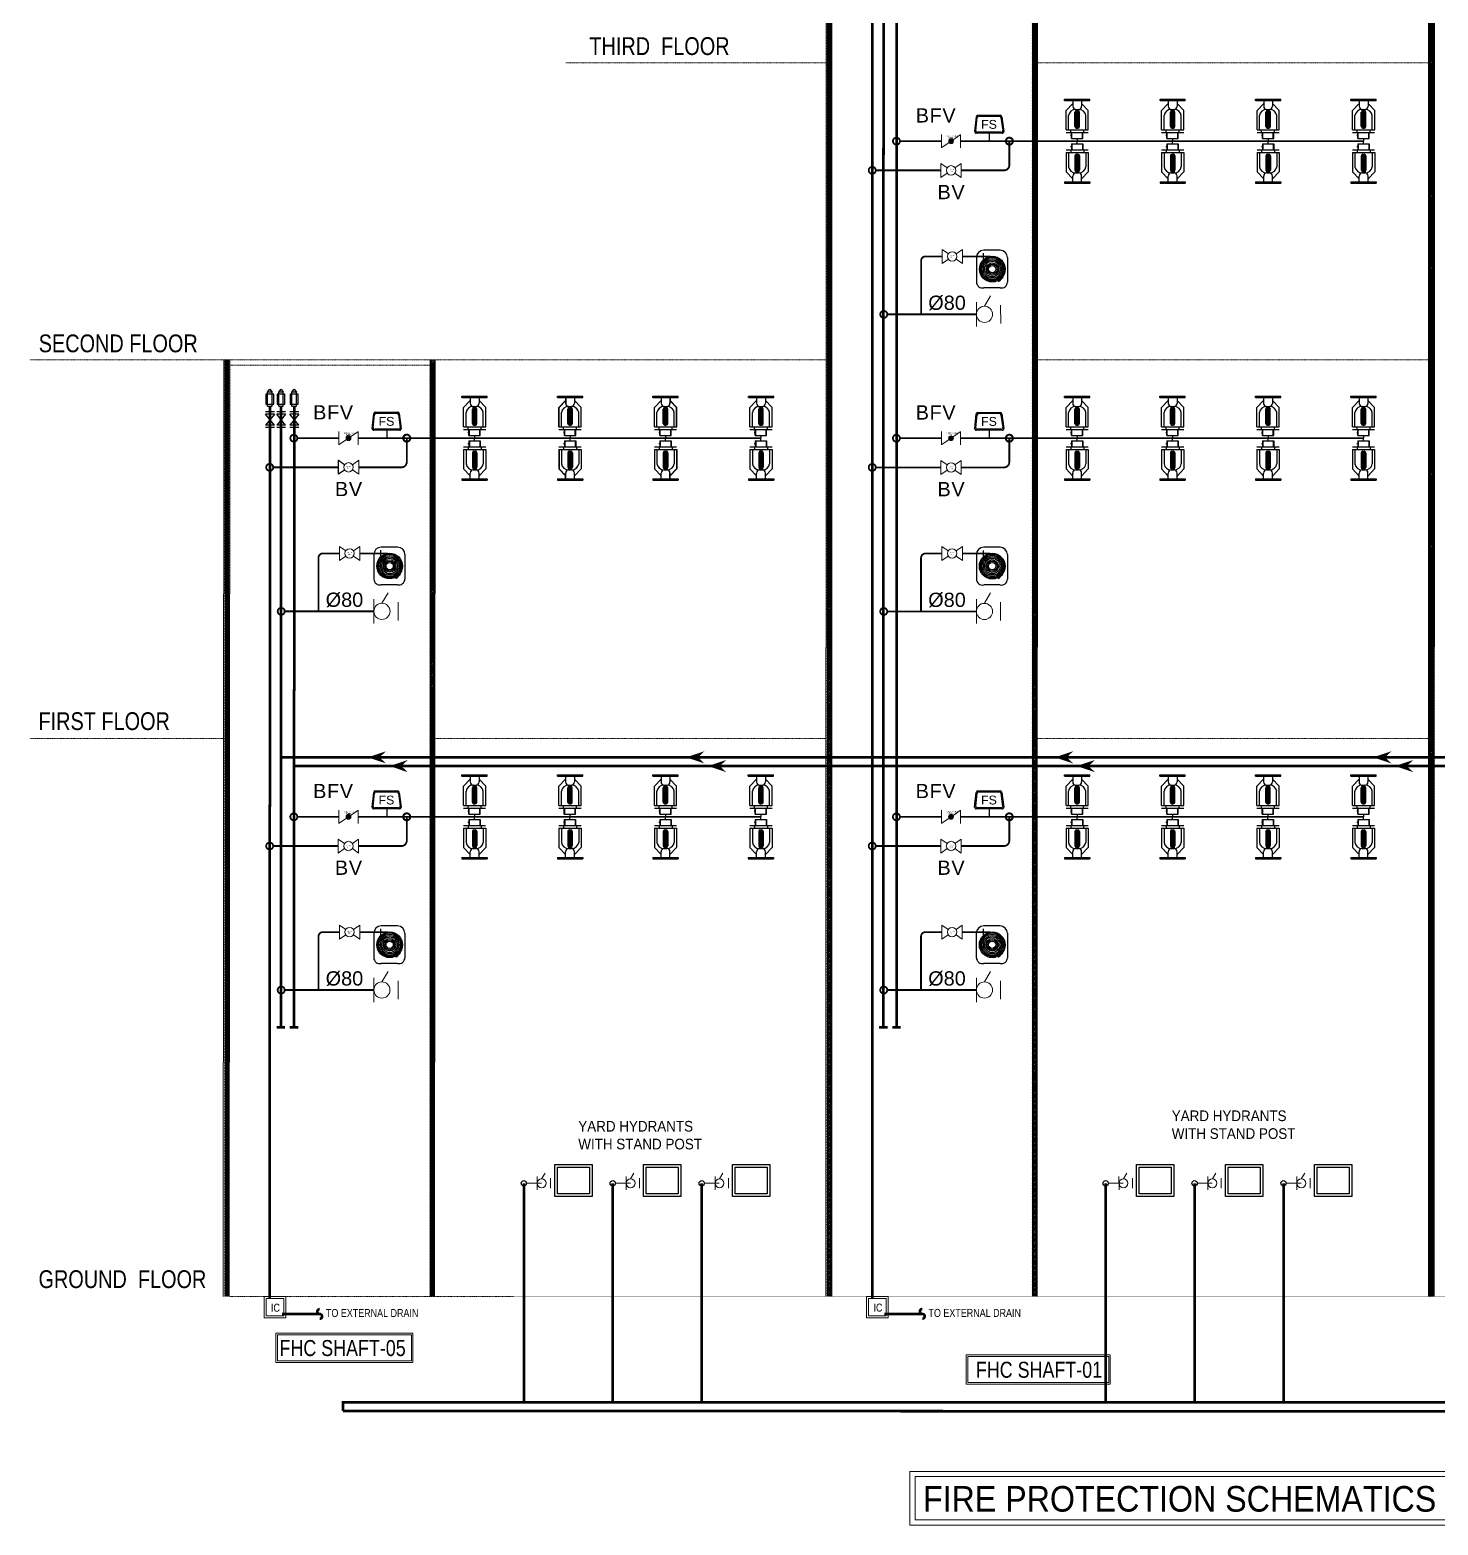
# Model space of a CAD drawing. Header units: millimetres. Extents: x -3573983 to -3087264, y -262072 to -30148.
# Drawn here: x -3290564 to -3211379, y -262072 to -178016 of the extents above; entities that cross this region are included whole.
import ezdxf

# ---------------------------------------------------------------- set-up
doc = ezdxf.new("R2010")
doc.units = ezdxf.units.MM
doc.header["$LTSCALE"] = 2
doc.header["$MEASUREMENT"] = 0
doc.linetypes.add('( Hidden )', pattern=[0.375, 0.25, -0.125])
doc.linetypes.add('CONTINOUS', pattern=[0])
doc.layers.get('0').update_dxf_attribs({"color": 251})
for name, color, linetype in [('252', 250, 'Continuous'), ('3.First Floor Plan prot$0$Firepro-notes', 7, 'Continuous'), ('3.First Floor Plan prot$0$Firepro-valves', 7, 'Continuous'), ('DETAILS', 222, 'Continuous'), ('HEAD', 1, 'Continuous'), ('McD-FIRE-FLOW SWITCH', 6, 'Continuous')]:
    doc.layers.add(name, color=color, linetype=linetype)
for name, color, linetype, lineweight in [('MCD-FIRE-SANCTION', 7, 'Continuous', 9), ('PHE-CWS PRM PIPES', 180, 'Continuous', 25), ('TITLE', 7, 'Continuous', 20), ('WALL', 251, 'Continuous', 15)]:
    doc.layers.add(name, color=color, linetype=linetype, lineweight=lineweight)
doc.styles.add('3.First Floor Plan prot$0$FP-Text', font='arial.ttf', dxfattribs={"width": 0.9})
doc.styles.add('ARIAL', font='arial.ttf')
doc.styles.get("Standard").update_dxf_attribs({"font": 'arial.ttf'})

# ---------------------------------------------------------------- blocks, each defined once
blk = doc.blocks.new('A$C7BC234DE')
at = {"layer": 'DETAILS'}
for p, q in [((306, 2540), (726, 3122)), ((726, 3122), (1145, 2540)), ((0, 2177), (0, 363)), ((1451, 2177), (0, 2177)), ((0, 363), (1451, 363)), ((306, 0), (306, 2540)), ((1145, 2540), (306, 2540)), ((1145, 0), (1145, 2540)), ((1451, 363), (1451, 2177)), ((306, 0), (1145, 0))]:
    blk.add_line(p, q, dxfattribs=at)
blk = doc.blocks.new('BV')
at = {"layer": 'DETAILS', "color": 7, "linetype": 'CONTINOUS'}
for p, q in [((313, 0), (-313, 0)), ((313, -940), (-313, -157)), ((313, -157), (-313, -940)), ((313, -157), (-313, -157)), ((313, -940), (-313, -940)), ((313, -1097), (-313, -1097))]:
    blk.add_line(p, q, dxfattribs=at)
blk = doc.blocks.new('3.First Floor Plan prot$0$Flow Switch')
at = {"layer": '3.First Floor Plan prot$0$Firepro-valves', "color": 6}
for p, q in [((123, 0), (0, 0)), ((123, -200), (123, 201)), ((138, -183), (138, 184)), ((150, 225), (377, 200)), ((165, 209), (363, 187)), ((385, 162), (385, -156)), ((399, 176), (399, -169)), ((378, -193), (151, -224)), ((363, -180), (166, -207))]:
    blk.add_line(p, q, dxfattribs=at)
for centre, major_axis, start_param, end_param in [((148, 201), (-24.6, 0), 4.602896, 6.283194), ((162, 184), (-24.6, 0), 4.602896, 6.283194), ((360, 162), (-24.6, 0), 3.141615, 4.602909), ((375, 176), (-24.6, 0), 3.141615, 4.602909), ((148, -200), (24.6, 0), 3.141552, 4.848919), ((162, -183), (-24.6, 0), 0.000067, 1.707435), ((360, -156), (24.6, 0), -1.434254, -0.000029), ((375, -169), (-24.6, 0), 1.707383, 3.141608)]:
    blk.add_ellipse(centre, major_axis=major_axis, ratio=1, start_param=start_param, end_param=end_param, dxfattribs=at)
at = {"layer": '3.First Floor Plan prot$0$Firepro-notes', "color": 5, "style": '3.First Floor Plan prot$0$FP-Text', "width": 1}
blk.add_text('FS', height=136.5, rotation=270, dxfattribs=at).set_placement((191, 126))
blk = doc.blocks.new('*U12')
at = {"linetype": 'Continuous'}
h = blk.add_hatch(color=256, dxfattribs=at)
h.dxf.hatch_style = 1
edge = h.paths.add_edge_path()
edge.add_arc((0, 0), 67.5, 0, 360)
for p, q in [((56, 38), (259, 178)), ((-259, -178), (-56, -38))]:
    blk.add_line(p, q)
for points in [[(-269, -185), (-269, 185)], [(269, 185), (269, -185)]]:
    blk.add_lwpolyline(points)
blk.add_circle((0, 0), 67.5, dxfattribs=at)
at = {"char_height": 32, "attachment_point": 1}
for s, width, insert in [('Butterfly - valve', 568.55, (-130, 162)), ('150mm', 43.73, (-78, 113))]:
    blk.add_mtext_dynamic_manual_height_columns(s, width=width, gutter_width=1, heights=[0], dxfattribs=dict(at, insert=insert))
blk = doc.blocks.new('*U14')
for p, q in [((-269, 185), (-102, 70)), ((102, 70), (269, 185)), ((-269, -185), (-102, -70)), ((102, -70), (269, -185))]:
    blk.add_line(p, q)
for points in [[(-269, -185), (-269, 185)], [(269, 185), (269, -185)]]:
    blk.add_lwpolyline(points)
blk.add_circle((0, 0), 124)
at = {"char_height": 21.15, "attachment_point": 1}
for s, width, insert in [('{\\fArial|b0|i0|c0|p34;Ball -valve}', 256.95, (-60, 31)), ('{\\fArial|b0|i0|c0|p34;20mm}', 43.73, (-40, -10))]:
    blk.add_mtext_dynamic_manual_height_columns(s, width=width, gutter_width=1, heights=[0], dxfattribs=dict(at, insert=insert))
blk = doc.blocks.new('FF CEILING')
at = {"layer": 'DETAILS', "linetype": 'CONTINOUS'}
h = blk.add_hatch(color=160, dxfattribs=at)
h.paths.add_polyline_path([(2119, -2755, -0.414214), (2208, -2666), (2246, -2666), (2246, -3659), (2208, -3659, -0.414214), (2119, -3570)])
h.paths.add_polyline_path([(2246, -2666), (2284, -2666, -0.414214), (2372, -2755), (2372, -3570, -0.414214), (2284, -3659), (2246, -3659)])
h = blk.add_hatch(color=160, dxfattribs=at)
h.paths.add_polyline_path([(7487, -2755, -0.414214), (7576, -2666), (7613, -2666), (7613, -3659), (7576, -3659, -0.414214), (7487, -3570)])
h.paths.add_polyline_path([(7613, -2666), (7651, -2666, -0.414214), (7740, -2755), (7740, -3570, -0.414214), (7651, -3659), (7613, -3659)])
h = blk.add_hatch(color=160, dxfattribs=at)
h.paths.add_polyline_path([(12854, -2755, -0.414214), (12943, -2666), (12981, -2666), (12981, -3659), (12943, -3659, -0.414214), (12854, -3570)])
h.paths.add_polyline_path([(12981, -2666), (13019, -2666, -0.414214), (13107, -2755), (13107, -3570, -0.414214), (13019, -3659), (12981, -3659)])
h = blk.add_hatch(color=160, dxfattribs=at)
h.paths.add_polyline_path([(18222, -2755, -0.414214), (18311, -2666), (18348, -2666), (18348, -3659), (18311, -3659, -0.414214), (18222, -3570)])
h.paths.add_polyline_path([(18348, -2666), (18386, -2666, -0.414214), (18475, -2755), (18475, -3570, -0.414214), (18386, -3659), (18348, -3659)])
h = blk.add_hatch(color=160, dxfattribs=at)
h.paths.add_polyline_path([(2119, -6029, 0.414214), (2208, -6118), (2246, -6118), (2246, -5125), (2208, -5125, 0.414214), (2119, -5214)])
h.paths.add_polyline_path([(2246, -6118), (2284, -6118, 0.414214), (2372, -6029), (2372, -5214, 0.414214), (2284, -5125), (2246, -5125)])
h = blk.add_hatch(color=160, dxfattribs=at)
h.paths.add_polyline_path([(7487, -6029, 0.414214), (7576, -6118), (7613, -6118), (7613, -5125), (7576, -5125, 0.414214), (7487, -5214)])
h.paths.add_polyline_path([(7613, -6118), (7651, -6118, 0.414214), (7740, -6029), (7740, -5214, 0.414214), (7651, -5125), (7613, -5125)])
h = blk.add_hatch(color=160, dxfattribs=at)
h.paths.add_polyline_path([(12854, -6029, 0.414214), (12943, -6118), (12981, -6118), (12981, -5125), (12943, -5125, 0.414214), (12854, -5214)])
h.paths.add_polyline_path([(12981, -6118), (13019, -6118, 0.414214), (13107, -6029), (13107, -5214, 0.414214), (13019, -5125), (12981, -5125)])
h = blk.add_hatch(color=160, dxfattribs=at)
h.paths.add_polyline_path([(18222, -6029, 0.414214), (18311, -6118), (18348, -6118), (18348, -5125), (18311, -5125, 0.414214), (18222, -5214)])
h.paths.add_polyline_path([(18348, -6118), (18386, -6118, 0.414214), (18475, -6029), (18475, -5214, 0.414214), (18386, -5125), (18348, -5125)])
at = {"layer": 'DETAILS', "color": 160, "linetype": 'CONTINOUS'}
for p, q in [((1535, -2102), (1535, -2026)), ((1535, -2026), (2957, -2026)), ((1535, -2102), (2957, -2102)), ((1580, -2102), (1580, -2026)), ((1603, -2102), (1603, -2026)), ((1996, -2267), (1621, -2665)), ((1676, -2102), (1676, -2026)), ((1698, -2102), (1698, -2026)), ((1771, -2102), (1771, -2026)), ((1794, -2102), (1794, -2026)), ((1866, -2102), (1866, -2026)), ((1889, -2102), (1889, -2026)), ((1936, -2102), (1936, -2026)), ((1959, -2102), (1959, -2026)), ((1996, -2102), (1996, -2433)), ((2031, -2102), (2031, -2026)), ((2054, -2102), (2054, -2026)), ((2126, -2102), (2126, -2026)), ((2149, -2102), (2149, -2026)), ((2222, -2102), (2222, -2026)), ((2245, -2102), (2245, -2026)), ((2317, -2102), (2317, -2026)), ((2340, -2102), (2340, -2026)), ((2412, -2102), (2412, -2026)), ((2435, -2102), (2435, -2026)), ((2496, -2102), (2496, -2433)), ((2496, -2267), (2871, -2665)), ((2508, -2102), (2508, -2026)), ((2530, -2102), (2530, -2026)), ((2603, -2102), (2603, -2026)), ((2626, -2102), (2626, -2026)), ((2698, -2102), (2698, -2026)), ((2721, -2102), (2721, -2026)), ((2793, -2102), (2793, -2026)), ((2816, -2102), (2816, -2026)), ((2889, -2102), (2889, -2026)), ((2911, -2102), (2911, -2026)), ((2957, -2102), (2957, -2026)), ((6902, -2102), (6902, -2026)), ((6902, -2026), (8325, -2026)), ((6902, -2102), (8325, -2102)), ((6948, -2102), (6948, -2026)), ((6971, -2102), (6971, -2026)), ((7363, -2267), (6988, -2665)), ((7043, -2102), (7043, -2026)), ((7066, -2102), (7066, -2026)), ((7138, -2102), (7138, -2026)), ((7161, -2102), (7161, -2026)), ((7234, -2102), (7234, -2026)), ((7256, -2102), (7256, -2026)), ((7303, -2102), (7303, -2026)), ((7326, -2102), (7326, -2026)), ((7363, -2102), (7363, -2433)), ((7399, -2102), (7399, -2026)), ((7422, -2102), (7422, -2026)), ((7494, -2102), (7494, -2026)), ((7517, -2102), (7517, -2026)), ((7589, -2102), (7589, -2026)), ((7612, -2102), (7612, -2026)), ((7684, -2102), (7684, -2026)), ((7707, -2102), (7707, -2026)), ((7780, -2102), (7780, -2026)), ((7803, -2102), (7803, -2026)), ((7863, -2102), (7863, -2433)), ((7863, -2267), (8238, -2665)), ((7875, -2102), (7875, -2026)), ((7898, -2102), (7898, -2026)), ((7970, -2102), (7970, -2026)), ((7993, -2102), (7993, -2026)), ((8066, -2102), (8066, -2026)), ((8088, -2102), (8088, -2026)), ((8161, -2102), (8161, -2026)), ((8184, -2102), (8184, -2026)), ((8256, -2102), (8256, -2026)), ((8279, -2102), (8279, -2026)), ((8325, -2102), (8325, -2026)), ((12270, -2102), (12270, -2026)), ((12270, -2026), (13692, -2026)), ((12270, -2102), (13692, -2102)), ((12315, -2102), (12315, -2026)), ((12338, -2102), (12338, -2026)), ((12731, -2267), (12356, -2665)), ((12411, -2102), (12411, -2026)), ((12433, -2102), (12433, -2026)), ((12506, -2102), (12506, -2026)), ((12529, -2102), (12529, -2026)), ((12601, -2102), (12601, -2026)), ((12624, -2102), (12624, -2026)), ((12671, -2102), (12671, -2026)), ((12694, -2102), (12694, -2026)), ((12731, -2102), (12731, -2433)), ((12766, -2102), (12766, -2026)), ((12789, -2102), (12789, -2026)), ((12861, -2102), (12861, -2026)), ((12884, -2102), (12884, -2026)), ((12957, -2102), (12957, -2026)), ((12980, -2102), (12980, -2026)), ((13052, -2102), (13052, -2026)), ((13075, -2102), (13075, -2026)), ((13147, -2102), (13147, -2026)), ((13170, -2102), (13170, -2026)), ((13231, -2102), (13231, -2433)), ((13231, -2267), (13606, -2665)), ((13243, -2102), (13243, -2026)), ((13265, -2102), (13265, -2026)), ((13338, -2102), (13338, -2026)), ((13361, -2102), (13361, -2026)), ((13433, -2102), (13433, -2026)), ((13456, -2102), (13456, -2026)), ((13528, -2102), (13528, -2026)), ((13551, -2102), (13551, -2026)), ((13624, -2102), (13624, -2026)), ((13646, -2102), (13646, -2026)), ((13692, -2102), (13692, -2026)), ((17637, -2102), (17637, -2026)), ((17637, -2026), (19060, -2026)), ((17637, -2102), (19060, -2102)), ((17683, -2102), (17683, -2026)), ((17706, -2102), (17706, -2026)), ((18098, -2267), (17723, -2665)), ((17778, -2102), (17778, -2026)), ((17801, -2102), (17801, -2026)), ((17873, -2102), (17873, -2026)), ((17896, -2102), (17896, -2026)), ((17969, -2102), (17969, -2026)), ((17991, -2102), (17991, -2026)), ((18038, -2102), (18038, -2026)), ((18061, -2102), (18061, -2026)), ((18098, -2102), (18098, -2433)), ((18134, -2102), (18134, -2026)), ((18157, -2102), (18157, -2026)), ((18229, -2102), (18229, -2026)), ((18252, -2102), (18252, -2026)), ((18324, -2102), (18324, -2026)), ((18347, -2102), (18347, -2026)), ((18419, -2102), (18419, -2026)), ((18442, -2102), (18442, -2026)), ((18515, -2102), (18515, -2026)), ((18538, -2102), (18538, -2026)), ((18598, -2102), (18598, -2433)), ((18598, -2267), (18973, -2665)), ((18610, -2102), (18610, -2026)), ((18633, -2102), (18633, -2026)), ((18705, -2102), (18705, -2026)), ((18728, -2102), (18728, -2026)), ((18801, -2102), (18801, -2026)), ((18823, -2102), (18823, -2026)), ((18896, -2102), (18896, -2026)), ((18919, -2102), (18919, -2026)), ((18991, -2102), (18991, -2026)), ((19014, -2102), (19014, -2026)), ((19060, -2102), (19060, -2026)), ((1621, -3758), (1621, -2665)), ((1762, -3758), (1762, -2953)), ((2119, -3570), (2119, -2755)), ((2165, -2677), (2165, -2610)), ((2173, -2610), (2319, -2610)), ((2208, -2666), (2284, -2666)), ((2327, -2677), (2327, -2610)), ((2372, -3570), (2372, -2755)), ((2729, -3758), (2729, -2953)), ((2871, -3758), (2871, -2665)), ((6988, -3758), (6988, -2665)), ((7130, -3758), (7130, -2953)), ((7487, -3570), (7487, -2755)), ((7533, -2677), (7533, -2610)), ((7540, -2610), (7686, -2610)), ((7576, -2666), (7651, -2666)), ((7694, -2677), (7694, -2610)), ((7740, -3570), (7740, -2755)), ((8097, -3758), (8097, -2953)), ((8238, -3758), (8238, -2665)), ((12356, -3758), (12356, -2665)), ((12497, -3758), (12497, -2953)), ((12854, -3570), (12854, -2755)), ((12900, -2677), (12900, -2610)), ((12908, -2610), (13054, -2610)), ((12943, -2666), (13019, -2666)), ((13062, -2677), (13062, -2610)), ((13107, -3570), (13107, -2755)), ((13464, -3758), (13464, -2953)), ((13606, -3758), (13606, -2665)), ((17723, -3758), (17723, -2665)), ((17865, -3758), (17865, -2953)), ((18222, -3570), (18222, -2755)), ((18268, -2677), (18268, -2610)), ((18275, -2610), (18421, -2610)), ((18311, -2666), (18386, -2666)), ((18429, -2677), (18429, -2610)), ((18475, -3570), (18475, -2755)), ((18832, -3758), (18832, -2953)), ((18973, -3758), (18973, -2665)), ((1621, -3758), (2871, -3758)), ((1621, -3908), (2867, -3908)), ((1840, -3908), (2648, -3908)), ((1923, -4081), (1869, -4081)), ((1881, -3908), (1881, -3758)), ((1923, -4246), (1923, -3908)), ((1946, -4246), (1946, -3908)), ((2208, -3659), (2284, -3659)), ((2537, -4246), (2537, -3908)), ((2560, -4246), (2560, -3908)), ((2611, -3908), (2611, -3758)), ((6988, -3758), (8238, -3758)), ((6988, -3908), (8235, -3908)), ((7207, -3908), (8016, -3908)), ((7290, -4081), (7237, -4081)), ((7248, -3908), (7248, -3758)), ((7290, -4246), (7290, -3908)), ((7313, -4246), (7313, -3908)), ((7576, -3659), (7651, -3659)), ((7905, -4246), (7905, -3908)), ((7928, -4246), (7928, -3908)), ((7978, -3908), (7978, -3758)), ((12356, -3758), (13606, -3758)), ((12356, -3908), (13602, -3908)), ((12575, -3908), (13383, -3908)), ((12658, -4081), (12604, -4081)), ((12616, -3908), (12616, -3758)), ((12658, -4246), (12658, -3908)), ((12681, -4246), (12681, -3908)), ((12943, -3659), (13019, -3659)), ((13272, -4246), (13272, -3908)), ((13295, -4246), (13295, -3908)), ((13346, -3908), (13346, -3758)), ((17723, -3758), (18973, -3758)), ((17723, -3908), (18970, -3908)), ((17942, -3908), (18751, -3908)), ((18025, -4081), (17972, -4081)), ((17983, -3908), (17983, -3758)), ((18025, -4246), (18025, -3908)), ((18048, -4246), (18048, -3908)), ((18311, -3659), (18386, -3659)), ((18640, -4246), (18640, -3908)), ((18663, -4246), (18663, -3908)), ((18713, -3908), (18713, -3758)), ((1621, -4876), (2867, -4876)), ((1621, -5026), (1621, -6120)), ((1621, -5026), (2871, -5026)), ((1762, -5026), (1762, -5831)), ((1840, -4876), (2648, -4876)), ((1923, -4703), (1869, -4703)), ((1881, -4876), (1881, -5026)), ((1923, -4246), (2560, -4246)), ((1923, -4538), (2560, -4538)), ((1923, -4538), (1923, -4876)), ((1946, -4538), (1946, -4876)), ((2241, -4246), (2241, -4383)), ((2241, -4538), (2241, -4401)), ((2537, -4538), (2537, -4876)), ((2560, -4538), (2560, -4876)), ((2611, -4876), (2611, -5026)), ((2729, -5026), (2729, -5831)), ((2871, -5026), (2871, -6120)), ((6988, -4876), (8235, -4876)), ((6988, -5026), (6988, -6120)), ((6988, -5026), (8238, -5026)), ((7130, -5026), (7130, -5831)), ((7207, -4876), (8016, -4876)), ((7290, -4703), (7237, -4703)), ((7248, -4876), (7248, -5026)), ((7290, -4246), (7928, -4246)), ((7290, -4538), (7928, -4538)), ((7290, -4538), (7290, -4876)), ((7313, -4538), (7313, -4876)), ((7609, -4246), (7609, -4383)), ((7609, -4538), (7609, -4401)), ((7905, -4538), (7905, -4876)), ((7928, -4538), (7928, -4876)), ((7978, -4876), (7978, -5026)), ((8097, -5026), (8097, -5831)), ((8238, -5026), (8238, -6120)), ((12356, -4876), (13602, -4876)), ((12356, -5026), (12356, -6120)), ((12356, -5026), (13606, -5026)), ((12497, -5026), (12497, -5831)), ((12575, -4876), (13383, -4876)), ((12658, -4703), (12604, -4703)), ((12616, -4876), (12616, -5026)), ((12658, -4246), (13295, -4246)), ((12658, -4538), (13295, -4538)), ((12658, -4538), (12658, -4876)), ((12681, -4538), (12681, -4876)), ((12976, -4246), (12976, -4383)), ((12976, -4538), (12976, -4401)), ((13272, -4538), (13272, -4876)), ((13295, -4538), (13295, -4876)), ((13346, -4876), (13346, -5026)), ((13464, -5026), (13464, -5831)), ((13606, -5026), (13606, -6120)), ((17723, -4876), (18970, -4876)), ((17723, -5026), (17723, -6120)), ((17723, -5026), (18973, -5026)), ((17865, -5026), (17865, -5831)), ((17942, -4876), (18751, -4876)), ((18025, -4703), (17972, -4703)), ((17983, -4876), (17983, -5026)), ((18025, -4246), (18663, -4246)), ((18025, -4538), (18663, -4538)), ((18025, -4538), (18025, -4876)), ((18048, -4538), (18048, -4876)), ((18344, -4246), (18344, -4392)), ((18344, -4538), (18344, -4392)), ((18640, -4538), (18640, -4876)), ((18663, -4538), (18663, -4876)), ((18713, -4876), (18713, -5026)), ((18832, -5026), (18832, -5831)), ((18973, -5026), (18973, -6120)), ((2119, -5214), (2119, -6029)), ((2208, -5125), (2284, -5125)), ((2372, -5214), (2372, -6029)), ((7487, -5214), (7487, -6029)), ((7576, -5125), (7651, -5125)), ((7740, -5214), (7740, -6029)), ((12854, -5214), (12854, -6029)), ((12943, -5125), (13019, -5125)), ((13107, -5214), (13107, -6029)), ((18222, -5214), (18222, -6029)), ((18311, -5125), (18386, -5125)), ((18475, -5214), (18475, -6029)), ((1535, -6682), (1535, -6758)), ((1535, -6682), (2957, -6682)), ((1580, -6682), (1580, -6758)), ((1603, -6682), (1603, -6758)), ((1996, -6517), (1621, -6120)), ((1676, -6682), (1676, -6758)), ((1698, -6682), (1698, -6758)), ((1771, -6682), (1771, -6758)), ((1794, -6682), (1794, -6758)), ((1866, -6682), (1866, -6758)), ((1889, -6682), (1889, -6758)), ((1936, -6682), (1936, -6758)), ((1959, -6682), (1959, -6758)), ((1996, -6682), (1996, -6351)), ((2031, -6682), (2031, -6758)), ((2054, -6682), (2054, -6758)), ((2126, -6682), (2126, -6758)), ((2149, -6682), (2149, -6758)), ((2165, -6107), (2165, -6174)), ((2173, -6174), (2319, -6174)), ((2208, -6118), (2284, -6118)), ((2222, -6682), (2222, -6758)), ((2245, -6682), (2245, -6758)), ((2317, -6682), (2317, -6758)), ((2327, -6107), (2327, -6174)), ((2340, -6682), (2340, -6758)), ((2412, -6682), (2412, -6758)), ((2435, -6682), (2435, -6758)), ((2496, -6517), (2871, -6120)), ((2496, -6682), (2496, -6351)), ((2508, -6682), (2508, -6758)), ((2530, -6682), (2530, -6758)), ((2603, -6682), (2603, -6758)), ((2626, -6682), (2626, -6758)), ((2698, -6682), (2698, -6758)), ((2721, -6682), (2721, -6758)), ((2793, -6682), (2793, -6758)), ((2816, -6682), (2816, -6758)), ((2889, -6682), (2889, -6758)), ((2911, -6682), (2911, -6758)), ((2957, -6682), (2957, -6758)), ((6902, -6682), (6902, -6758)), ((6902, -6682), (8325, -6682)), ((6948, -6682), (6948, -6758)), ((6971, -6682), (6971, -6758)), ((7363, -6517), (6988, -6120)), ((7043, -6682), (7043, -6758)), ((7066, -6682), (7066, -6758)), ((7138, -6682), (7138, -6758)), ((7161, -6682), (7161, -6758)), ((7234, -6682), (7234, -6758)), ((7256, -6682), (7256, -6758)), ((7303, -6682), (7303, -6758)), ((7326, -6682), (7326, -6758)), ((7363, -6682), (7363, -6351)), ((7399, -6682), (7399, -6758)), ((7422, -6682), (7422, -6758)), ((7494, -6682), (7494, -6758)), ((7517, -6682), (7517, -6758)), ((7533, -6107), (7533, -6174)), ((7540, -6174), (7686, -6174)), ((7576, -6118), (7651, -6118)), ((7589, -6682), (7589, -6758)), ((7612, -6682), (7612, -6758)), ((7684, -6682), (7684, -6758)), ((7694, -6107), (7694, -6174)), ((7707, -6682), (7707, -6758)), ((7780, -6682), (7780, -6758)), ((7803, -6682), (7803, -6758)), ((7863, -6517), (8238, -6120)), ((7863, -6682), (7863, -6351)), ((7875, -6682), (7875, -6758)), ((7898, -6682), (7898, -6758)), ((7970, -6682), (7970, -6758)), ((7993, -6682), (7993, -6758)), ((8066, -6682), (8066, -6758)), ((8088, -6682), (8088, -6758)), ((8161, -6682), (8161, -6758)), ((8184, -6682), (8184, -6758)), ((8256, -6682), (8256, -6758)), ((8279, -6682), (8279, -6758)), ((8325, -6682), (8325, -6758)), ((12270, -6682), (12270, -6758)), ((12270, -6682), (13692, -6682)), ((12315, -6682), (12315, -6758)), ((12338, -6682), (12338, -6758)), ((12731, -6517), (12356, -6120)), ((12411, -6682), (12411, -6758)), ((12433, -6682), (12433, -6758)), ((12506, -6682), (12506, -6758)), ((12529, -6682), (12529, -6758)), ((12601, -6682), (12601, -6758)), ((12624, -6682), (12624, -6758)), ((12671, -6682), (12671, -6758)), ((12694, -6682), (12694, -6758)), ((12731, -6682), (12731, -6351)), ((12766, -6682), (12766, -6758)), ((12789, -6682), (12789, -6758)), ((12861, -6682), (12861, -6758)), ((12884, -6682), (12884, -6758)), ((12900, -6107), (12900, -6174)), ((12908, -6174), (13054, -6174)), ((12943, -6118), (13019, -6118)), ((12957, -6682), (12957, -6758)), ((12980, -6682), (12980, -6758)), ((13052, -6682), (13052, -6758)), ((13062, -6107), (13062, -6174)), ((13075, -6682), (13075, -6758)), ((13147, -6682), (13147, -6758)), ((13170, -6682), (13170, -6758)), ((13231, -6517), (13606, -6120)), ((13231, -6682), (13231, -6351)), ((13243, -6682), (13243, -6758)), ((13265, -6682), (13265, -6758)), ((13338, -6682), (13338, -6758)), ((13361, -6682), (13361, -6758)), ((13433, -6682), (13433, -6758)), ((13456, -6682), (13456, -6758)), ((13528, -6682), (13528, -6758)), ((13551, -6682), (13551, -6758)), ((13624, -6682), (13624, -6758)), ((13646, -6682), (13646, -6758)), ((13692, -6682), (13692, -6758)), ((17637, -6682), (17637, -6758)), ((17637, -6682), (19060, -6682)), ((17683, -6682), (17683, -6758)), ((17706, -6682), (17706, -6758)), ((18098, -6517), (17723, -6120)), ((17778, -6682), (17778, -6758)), ((17801, -6682), (17801, -6758)), ((17873, -6682), (17873, -6758)), ((17896, -6682), (17896, -6758)), ((17969, -6682), (17969, -6758)), ((17991, -6682), (17991, -6758)), ((18038, -6682), (18038, -6758)), ((18061, -6682), (18061, -6758)), ((18098, -6682), (18098, -6351)), ((18134, -6682), (18134, -6758)), ((18157, -6682), (18157, -6758)), ((18229, -6682), (18229, -6758)), ((18252, -6682), (18252, -6758)), ((18268, -6107), (18268, -6174)), ((18275, -6174), (18421, -6174)), ((18311, -6118), (18386, -6118)), ((18324, -6682), (18324, -6758)), ((18347, -6682), (18347, -6758)), ((18419, -6682), (18419, -6758)), ((18429, -6107), (18429, -6174)), ((18442, -6682), (18442, -6758)), ((18515, -6682), (18515, -6758)), ((18538, -6682), (18538, -6758)), ((18598, -6517), (18973, -6120)), ((18598, -6682), (18598, -6351)), ((18610, -6682), (18610, -6758)), ((18633, -6682), (18633, -6758)), ((18705, -6682), (18705, -6758)), ((18728, -6682), (18728, -6758)), ((18801, -6682), (18801, -6758)), ((18823, -6682), (18823, -6758)), ((18896, -6682), (18896, -6758)), ((18919, -6682), (18919, -6758)), ((18991, -6682), (18991, -6758)), ((19014, -6682), (19014, -6758)), ((19060, -6682), (19060, -6758)), ((1535, -6758), (2957, -6758)), ((6902, -6758), (8325, -6758)), ((12270, -6758), (13692, -6758)), ((17637, -6758), (19060, -6758))]:
    blk.add_line(p, q, dxfattribs=at)
at = {"layer": 'DETAILS', "linetype": 'CONTINOUS', "const_width": 100}
blk.add_lwpolyline([(-1570, -4392), (-1570, -5732, -0.414214), (-1870, -6032), (-4275, -6032)], format="xyb", dxfattribs=at)
blk.add_lwpolyline([(-5419, -6032), (-9122, -6032)], dxfattribs=at)
at = {"layer": 'DETAILS', "color": 160, "linetype": 'CONTINOUS'}
for centre, radius, start, end in [((2173, -2433), 177, 180, 270), ((2319, -2433), 177, 270, 0), ((7540, -2433), 177, 180, 270), ((7686, -2433), 177, 270, 0), ((12908, -2433), 177, 180, 270), ((13054, -2433), 177, 270, 0), ((18275, -2433), 177, 180, 270), ((18421, -2433), 177, 270, 0), ((2145, -2994), 385, 86.99962, 173.90776), ((2208, -2755), 88.6, 90, 180), ((2284, -2755), 88.6, 0, 90), ((2347, -2994), 385, 6.09224, 93.00038), ((7513, -2994), 385, 86.99962, 173.90776), ((7576, -2755), 88.6, 90, 180), ((7651, -2755), 88.6, 0, 90), ((7714, -2994), 385, 6.09224, 93.00038), ((12880, -2994), 385, 86.99962, 173.90776), ((12943, -2755), 88.6, 90, 180), ((13019, -2755), 88.6, 0, 90), ((13082, -2994), 385, 6.09224, 93.00038), ((18248, -2994), 385, 86.99962, 173.90776), ((18311, -2755), 88.6, 90, 180), ((18386, -2755), 88.6, 0, 90), ((18449, -2994), 385, 6.09224, 93.00038), ((2208, -3570), 88.6, 180, 270), ((2284, -3570), 88.6, 270, 0), ((7576, -3570), 88.6, 180, 270), ((7651, -3570), 88.6, 270, 0), ((12943, -3570), 88.6, 180, 270), ((13019, -3570), 88.6, 270, 0), ((18311, -3570), 88.6, 180, 270), ((18386, -3570), 88.6, 270, 0), ((2145, -5790), 385, 186.09224, 273.00038), ((2208, -5214), 88.6, 90, 180), ((2284, -5214), 88.6, 0, 90), ((2347, -5790), 385, 266.99962, 353.90776), ((7513, -5790), 385, 186.09224, 273.00038), ((7576, -5214), 88.6, 90, 180), ((7651, -5214), 88.6, 0, 90), ((7714, -5790), 385, 266.99962, 353.90776), ((12880, -5790), 385, 186.09224, 273.00038), ((12943, -5214), 88.6, 90, 180), ((13019, -5214), 88.6, 0, 90), ((13082, -5790), 385, 266.99962, 353.90776), ((18248, -5790), 385, 186.09224, 273.00038), ((18311, -5214), 88.6, 90, 180), ((18386, -5214), 88.6, 0, 90), ((18449, -5790), 385, 266.99962, 353.90776), ((2173, -6351), 177, 90, 180), ((2208, -6029), 88.6, 180, 270), ((2284, -6029), 88.6, 270, 0), ((2319, -6351), 177, 0, 90), ((7540, -6351), 177, 90, 180), ((7576, -6029), 88.6, 180, 270), ((7651, -6029), 88.6, 270, 0), ((7686, -6351), 177, 0, 90), ((12908, -6351), 177, 90, 180), ((12943, -6029), 88.6, 180, 270), ((13019, -6029), 88.6, 270, 0), ((13054, -6351), 177, 0, 90), ((18275, -6351), 177, 90, 180), ((18311, -6029), 88.6, 180, 270), ((18386, -6029), 88.6, 270, 0), ((18421, -6351), 177, 0, 90)]:
    blk.add_arc(centre, radius, start, end, dxfattribs=at)
at = {"layer": 'HEAD', "color": 151, "linetype": 'CONTINOUS', "ltscale": 5}
for points, const_width in [([(-8117, -4392, 1), (-7723, -4392, 1)], 100), ([(-1767, -4392, 1), (-1374, -4392, 1)], 112), ([(-9476, -6032, 1), (-9082, -6032, 1)], 100)]:
    blk.add_lwpolyline(points, format="xyb", close=True, dxfattribs=dict(at, const_width=const_width))
at = {"layer": 'HEAD', "color": 151, "linetype": 'CONTINOUS', "ltscale": 5, "const_width": 100}
for points in [[(-7757, -4392), (-5384, -4392)], [(-4310, -4392), (18344, -4392)]]:
    blk.add_lwpolyline(points, dxfattribs=at)
at = {"layer": 'McD-FIRE-FLOW SWITCH', "color": 7, "extrusion": (-1.38383e-08, -5.65664e-09, 1), "xscale": 3.642574231388976, "yscale": 3.642574231388976, "zscale": 3.642574231388976, "rotation": 89.9999994967147}
blk.add_blockref('3.First Floor Plan prot$0$Flow Switch', (-2698, -4392, 0), dxfattribs=at)
at = {"layer": 'TITLE', "color": 7, "linetype": 'CONTINOUS'}
for name, p, xscale, yscale, zscale in [('*U12', (-4847, -4392), 2, 2, 2), ('*U14', (-4847, -6032), 2.128235619209459, 2.128235619209459, 2.128235619209459)]:
    blk.add_blockref(name, p, dxfattribs=dict(at, xscale=xscale, yscale=yscale, zscale=zscale))
at = {"layer": 'TITLE', "color": 7, "linetype": 'CONTINOUS', "char_height": 800, "width": 18085.37, "attachment_point": 1, "style": 'ARIAL'}
for s, insert in [('{\\T1.05;BFV}', (-6835, -2542)), ('{\\T1.05;BV}', (-5609, -6853))]:
    blk.add_mtext(s, dxfattribs=dict(at, insert=insert))
blk = doc.blocks.new('*U19')
at = {"color": 6, "linetype": 'CONTINOUS'}
for p, q in [((5665, 460), (6008, 1048)), ((5208, 681), (5212, -681)), ((6570, 515), (6573, -506))]:
    blk.add_line(p, q, dxfattribs=at)
blk.add_circle((5664, 1), 454, dxfattribs=at)
at = {"layer": 'DETAILS', "linetype": 'CONTINOUS'}
for p, q in [((6542, 3609), (5622, 3609)), ((5207, 3194), (5207, 1815)), ((6957, 3194), (6957, 1815)), ((6542, 1491), (5622, 1491))]:
    blk.add_line(p, q, dxfattribs=at)
at = {"layer": 'DETAILS', "color": 8, "linetype": 'CONTINOUS'}
for p, q in [((6628, 2164), (6423, 1908)), ((6686, 2118), (6480, 1862))]:
    blk.add_line(p, q, dxfattribs=at)
for radius in [722, 662, 596, 516, 437, 351, 278, 205]:
    blk.add_circle((6100, 2546), radius, dxfattribs=at)
at = {"layer": 'DETAILS', "linetype": 'CONTINOUS'}
for centre, radius, start, end in [((5622, 3194), 415, 90, 180), ((6542, 3194), 415, 0, 90), ((5553, 1830), 346, 182.44933, 281.58021), ((6611, 1830), 346, 258.41979, 357.55067)]:
    blk.add_arc(centre, radius, start, end, dxfattribs=at)
at = {"layer": 'DETAILS', "color": 8, "linetype": 'CONTINOUS'}
for centre, radius, start, end in [((6464, 1900), 41.6, 168.64649, 293.92196), ((6653, 2057), 37.6, 331.78778, 130.78068)]:
    blk.add_arc(centre, radius, start, end, dxfattribs=at)
at = {"layer": 'HEAD', "linetype": 'CONTINOUS', "ltscale": 3}
blk.add_line((5590, 3434), (5590, 3084), dxfattribs=at)
at = {"layer": 'HEAD', "linetype": 'CONTINOUS', "ltscale": 3, "const_width": 100}
blk.add_lwpolyline([(3275, 3259), (2347, 3259, 0.414214), (2097, 3009), (2097, 0)], format="xyb", dxfattribs=at)
for points in [[(4419, 3259), (6002, 3259)], [(197, 0), (5210, 0)]]:
    blk.add_lwpolyline(points, dxfattribs=at)
blk.add_lwpolyline([(-197, 0, 1), (197, 0, 1)], format="xyb", close=True, dxfattribs=at)
at = {"layer": 'TITLE', "color": 7, "linetype": 'CONTINOUS', "xscale": 2.128235619209459, "yscale": 2.128235619209459, "zscale": 2.128235619209459}
blk.add_blockref('*U14', (3847, 3259), dxfattribs=at)
at = {"layer": 'TITLE', "color": 7, "linetype": 'Continuous', "style": 'ARIAL'}
blk.add_text('Ø80', height=800, dxfattribs=at).set_placement((2501, 254))
blk = doc.blocks.new('*U20')
at = {"color": 6, "linetype": 'CONTINOUS'}
for p, q in [((374, 187), (376, -188)), ((500, 126), (595, 288)), ((750, 141), (750, -140))]:
    blk.add_line(p, q, dxfattribs=at)
blk.add_circle((500, 0), 125, dxfattribs=at)
at = {"layer": 'HEAD', "linetype": 'CONTINOUS', "ltscale": 3}
for points in [[(867, 530), (1917, 530), (1917, -370), (867, -370)], [(942, 455), (1842, 455), (1842, -295), (942, -295)]]:
    blk.add_lwpolyline(points, close=True, dxfattribs=at)
at = {"layer": 'HEAD', "linetype": 'CONTINOUS', "ltscale": 3, "const_width": 25}
blk.add_lwpolyline([(75, 0), (500, 0)], dxfattribs=at)
at = {"layer": 'HEAD', "linetype": 'CONTINOUS', "ltscale": 3}
blk.add_circle((0, 0), 75, dxfattribs=at)

msp = doc.modelspace()

# ---------------------------------------------------------------- hatches: boundary and pattern name
at = {"layer": '252', "linetype": 'CONTINOUS'}
for points in [[(-3270535, -218566.2), (-3270907.8, -218910.7), (-3270535, -219255.3), (-3271560.4, -218910.7)], [(-3269310, -219057.2), (-3269682.8, -219401.7), (-3269310, -219746.3), (-3270335.4, -219401.7)], [(-3252629, -218566.2), (-3253001.8, -218910.7), (-3252629, -219255.3), (-3253654.4, -218910.7)], [(-3251404, -219057.2), (-3251776.8, -219401.7), (-3251404, -219746.3), (-3252429.4, -219401.7)], [(-3231894, -218566.2), (-3232266.8, -218910.7), (-3231894, -219255.3), (-3232919.4, -218910.7)], [(-3230669, -219057.2), (-3231041.8, -219401.7), (-3230669, -219746.3), (-3231694.4, -219401.7)], [(-3213996, -218566.2), (-3214368.8, -218910.7), (-3213996, -219255.3), (-3215021.4, -218910.7)], [(-3212771, -219057.2), (-3213143.8, -219401.7), (-3212771, -219746.3), (-3213796.4, -219401.7)]]:
    msp.add_hatch(color=0, dxfattribs=at).paths.add_polyline_path(points)
at = {"layer": 'WALL', "linetype": 'CONTINOUS'}
h = msp.add_hatch(dxfattribs=at)
h.set_pattern_fill('ANSI31', color=8, scale=500)
h.set_pattern_definition([(45, (-6288246.79, 2819769.73), (-44.1941738, 44.1941738), [])])
h.paths.add_polyline_path([(-3245453.9, -104927.1), (-3245745.8, -104927.1), (-3245745.8, -249200), (-3245476.6, -249207.1)])
h = msp.add_hatch(dxfattribs=at)
h.set_pattern_fill('ANSI31', color=8, scale=500)
h.set_pattern_definition([(45, (-6276696.8, 2819767.26), (-44.1941738, 44.1941738), [])])
h.paths.add_polyline_path([(-3233903.9, -104929.6), (-3234195.8, -104929.6), (-3234195.8, -249202.5), (-3233926.7, -249209.6)])
h = msp.add_hatch(dxfattribs=at)
h.set_pattern_fill('ANSI31', color=8, scale=500)
h.set_pattern_definition([(45, (-6254365.06, 2819737.89), (-44.1941738, 44.1941738), [])])
h.paths.add_polyline_path([(-3211572.2, -104951.4), (-3211903.9, -104951.4), (-3211926.7, -249221.3), (-3211594.9, -249221.4)])
h = msp.add_hatch(dxfattribs=at)
h.set_pattern_fill('ANSI31', color=8, scale=500)
h.set_pattern_definition([(45, (-6322128.526, 2819776.98), (-44.1941738, 44.1941738), [])])
h.paths.add_polyline_path([(-3279350.1, -196567.8), (-3279627.5, -196567.8), (-3279627.5, -249192.8), (-3279358.4, -249199.9)])
h = msp.add_hatch(dxfattribs=at)
h.set_pattern_fill('ANSI31', color=8, scale=500)
h.set_pattern_definition([(45, (-6310578.544, 2819734.32), (-44.1941738, 44.1941738), [])])
h.paths.add_polyline_path([(-3267800.1, -196567.8), (-3268077.5, -196567.8), (-3268077.5, -249217.8), (-3267808.4, -249224.9)])

# ---------------------------------------------------------------- linework, layer by layer
at = {"layer": 'DETAILS', "color": 5, "linetype": 'CONTINOUS', "const_width": 150}
for points in [[(-3243181.6, -107278.9), (-3243200.2, -249325.2)], [(-3277063.4, -199154.4), (-3277082, -249322.2)], [(-3276392, -250209.3), (-3274263, -250209.3)], [(-3242510.3, -250203.2), (-3240381.3, -250203.2)]]:
    msp.add_lwpolyline(points, dxfattribs=at)
for points in [[(-3274263, -250472.4, 1), (-3274263, -250209.4, -1), (-3274263, -249931.4, -1)], [(-3240381.3, -250466.3, 1), (-3240381.3, -250203.3, -1), (-3240381.3, -249925.3, -1)]]:
    msp.add_lwpolyline(points, format="xyb", dxfattribs=at)
at = {"layer": 'HEAD', "linetype": 'CONTINOUS', "ltscale": 3, "const_width": 150}
for points in [[(-3242554.9, -107278.9), (-3242570.8, -234087.3)], [(-3276436.7, -199154.4), (-3276452.6, -234087.3)], [(-3140592.9, -218918.1), (-3276451.6, -218911.5)], [(-3276692.6, -234087.2), (-3276212.5, -234087.2)], [(-3242810.9, -234090.1), (-3242330.8, -234090.1)], [(-3262787, -242855.4), (-3262787, -255166)], [(-3257787, -242855.4), (-3257787, -255166)], [(-3252787, -242855.4), (-3252787, -255166)], [(-3230071, -242855.4), (-3230071, -255166)], [(-3225071, -242855.4), (-3225071, -255166)], [(-3220071, -242855.4), (-3220071, -255166)], [(-3272957.7, -255666), (-3272957.7, -255166), (-3095461.4, -255172.5)], [(-3095541.1, -255672.5), (-3272957.7, -255666)]]:
    msp.add_lwpolyline(points, dxfattribs=at)
at = {"layer": 'HEAD', "color": 151, "linetype": 'CONTINOUS', "ltscale": 5, "const_width": 150}
for points in [[(-3241830.6, -234087.3), (-3241814.2, -107278.9)], [(-3275712.3, -234087.3), (-3275696, -199154.4)], [(-3139852.6, -219404.1), (-3275711.3, -219397.5)], [(-3275952.4, -234087.3), (-3275472.3, -234087.3)], [(-3242070.7, -234090.2), (-3241590.5, -234090.2)]]:
    msp.add_lwpolyline(points, dxfattribs=at)
at = {"layer": 'MCD-FIRE-SANCTION', "linetype": 'Continuous'}
for points in [[(-3277395, -249221.3), (-3276178, -249221.3), (-3276178, -250423.3), (-3277395, -250423.3)], [(-3277285, -249331.3), (-3276288, -249331.3), (-3276288, -250313.3), (-3277285, -250313.3)], [(-3243513.3, -249215.2), (-3242296.3, -249215.2), (-3242296.3, -250417.2), (-3243513.3, -250417.2)], [(-3243403.3, -249325.2), (-3242406.3, -249325.2), (-3242406.3, -250307.2), (-3243403.3, -250307.2)]]:
    msp.add_lwpolyline(points, close=True, dxfattribs=at)
at = {"layer": 'TITLE', "color": 20, "linetype": 'CONTINOUS'}
for points in [[(-3276727.9, -251278.6), (-3269024.1, -251278.6), (-3269024.1, -252926.1), (-3276727.9, -252926.1)], [(-3276637.9, -251368.6), (-3269114.1, -251368.6), (-3269114.1, -252836.1), (-3276637.9, -252836.1)], [(-3237915.7, -252498.5), (-3229810.2, -252498.5), (-3229810.2, -254146), (-3237915.7, -254146)], [(-3237825.7, -252588.5), (-3229900.2, -252588.5), (-3229900.2, -254056), (-3237825.7, -254056)]]:
    msp.add_lwpolyline(points, close=True, dxfattribs=at)
at = {"layer": 'TITLE', "color": 7, "ltscale": 10}
for points in [[(-3241076, -259050.1), (-3203622, -259050.1), (-3203622, -262072), (-3241076, -262072)], [(-3240788, -259338.1), (-3203910, -259338.1), (-3203910, -261784), (-3240788, -261784)]]:
    msp.add_lwpolyline(points, close=True, dxfattribs=at)
at = {"layer": 'WALL', "color": 8, "linetype": 'CONTINOUS'}
for p, q in [((-3245777.5, -104652.9), (-3245808.5, -249221.3)), ((-3245445.8, -104653.1), (-3245476.7, -249221.3)), ((-3233895.8, -104651.8), (-3233926.7, -249221.3)), ((-3211895.8, -104672.4), (-3211926.7, -249221.3)), ((-3211564.1, -104672.5), (-3211595, -249221.3)), ((-3279659.3, -196565.9), (-3279690.2, -249221.3)), ((-3279327.5, -196563.2), (-3279358.5, -249221.3)), ((-3267777.5, -196567.8), (-3267808.5, -249221.3))]:
    msp.add_line(p, q, dxfattribs=at)
at = {"layer": 'WALL', "color": 8, "linetype": '( Hidden )', "ltscale": 0.01}
for p, q in [((-3260421, -179868.1), (-3245799.5, -179868.1)), ((-3234195.8, -179868.1), (-3211917.8, -179868.1)), ((-3290563.6, -196567.8), (-3279347, -196567.8)), ((-3279659.3, -196565.9), (-3267777.5, -196567.8)), ((-3268077.5, -196567.8), (-3245802.4, -196567.8)), ((-3234195.8, -196567.8), (-3211920.7, -196567.8)), ((-3279326.9, -196865.7), (-3268077.5, -196870.6)), ((-3290563.6, -217851.6), (-3279347, -217851.6)), ((-3268077.5, -217851.6), (-3245805.4, -217851.6)), ((-3234195.8, -217851.6), (-3211923.7, -217851.6)), ((-3263363, -249221.3), (-3279347, -249221.3))]:
    msp.add_line(p, q, dxfattribs=at)
at = {"layer": 'WALL', "color": 8, "linetype": 'CONTINOUS', "const_width": 25}
for points in [[(-3245777.5, -104649.9), (-3245808.5, -249221.3)], [(-3245476.7, -249221.3), (-3245445.8, -104649.9)], [(-3234195.8, -104651.8), (-3234195.8, -249221.3)], [(-3233926.7, -249221.3), (-3233895.8, -104651.8)], [(-3211895.8, -104672.4), (-3211926.7, -249221.3)], [(-3211595, -249221.3), (-3211564.1, -104672.5)], [(-3279659.3, -196565.9), (-3279690.2, -249221.3)], [(-3279358.5, -249221.3), (-3279327.5, -196566)], [(-3268077.5, -196567.8), (-3268077.5, -249221.3)], [(-3267808.5, -249221.3), (-3267777.5, -196567.8)], [(-3279659.3, -249221.3), (-3097222.5, -249227.9)]]:
    msp.add_lwpolyline(points, dxfattribs=at)

# ---------------------------------------------------------------- block references
at = {"layer": 'MCD-FIRE-SANCTION', "linetype": 'Continuous'}
for name, p in [('FF CEILING', (-3233917.8, -179879.9)), ('*U19', (-3242548.8, -194009.1)), ('FF CEILING', (-3267801.5, -196575.2)), ('FF CEILING', (-3267799.5, -196575.2)), ('FF CEILING', (-3233919.7, -196579.6)), ('*U19', (-3276432.5, -210704.4)), ('*U19', (-3242550.8, -210708.8)), ('FF CEILING', (-3267802.5, -217863.4)), ('FF CEILING', (-3233920.7, -217863.4)), ('*U19', (-3276433.5, -231992.6)), ('*U19', (-3242551.8, -231992.6))]:
    msp.add_blockref(name, p, dxfattribs=at)
for name, p, xscale, yscale, zscale in [('BV', (-3277063.5, -199491.7), 0.8, 0.8, 0.8), ('BV', (-3276436.8, -199491.8), 0.8, 0.8, 0.8), ('BV', (-3275696.1, -199491.8), 0.8, 0.8, 0.8), ('*U20', (-3262787, -242855.4), 2, 2, 2), ('*U20', (-3257787, -242855.4), 2, 2, 2), ('*U20', (-3252787, -242855.4), 2, 2, 2), ('*U20', (-3230071, -242855.4), 2, 2, 2), ('*U20', (-3225071, -242855.4), 2, 2, 2), ('*U20', (-3220071, -242855.4), 2, 2, 2)]:
    msp.add_blockref(name, p, dxfattribs=dict(at, xscale=xscale, yscale=yscale, zscale=zscale))
at = {"layer": 'PHE-CWS PRM PIPES', "linetype": 'CONTINOUS', "ltscale": 10, "xscale": 0.3072000000000001, "yscale": 0.3072000000000001, "zscale": 0.3072000000000001}
for p in [(-3277291.6, -199163.8), (-3276664.9, -199163.8), (-3275924.2, -199163.9)]:
    msp.add_blockref('A$C7BC234DE', p, dxfattribs=at)

# ---------------------------------------------------------------- texts
at = {"layer": 'TITLE', "color": 20, "linetype": 'CONTINOUS', "style": 'ARIAL', "width": 0.8}
for s, height, p in [('THIRD  FLOOR', 1000, (-3259103.4, -179427.4)), ('SECOND FLOOR', 1000, (-3290067.4, -196138.6)), ('FIRST FLOOR', 1000, (-3290078.9, -217376.2)), ('GROUND  FLOOR', 1000, (-3290078.9, -248745.9)), ('IC', 450, (-3277007.7, -250076.3)), ('IC', 450, (-3243126, -250070.2)), ('TO EXTERNAL DRAIN', 450, (-3273915.7, -250374.3)), ('TO EXTERNAL DRAIN', 450, (-3240034, -250368.2)), ('FHC SHAFT-05', 900, (-3276528.6, -252569)), ('FHC SHAFT-01', 900, (-3237369.4, -253788.9))]:
    msp.add_text(s, height=height, dxfattribs=at).set_placement(p)
at = {"layer": 'TITLE', "color": 7, "linetype": 'CONTINOUS', "style": 'ARIAL', "width": 0.9}
msp.add_text('FIRE PROTECTION SCHEMATICS - SDB-1', height=1440, dxfattribs=at).set_placement((-3240348.1, -261316.1))
at = {"layer": 'TITLE', "color": 7, "linetype": 'Continuous', "char_height": 600, "width": 7073.708, "attachment_point": 1, "style": 'ARIAL'}
for insert in [(-3259727.8, -239350.7), (-3226355.8, -238761.7)]:
    msp.add_mtext('{\\W0.9;YARD HYDRANTS WITH STAND POST}', dxfattribs=dict(at, insert=insert))

doc.saveas('drawing.dxf')
